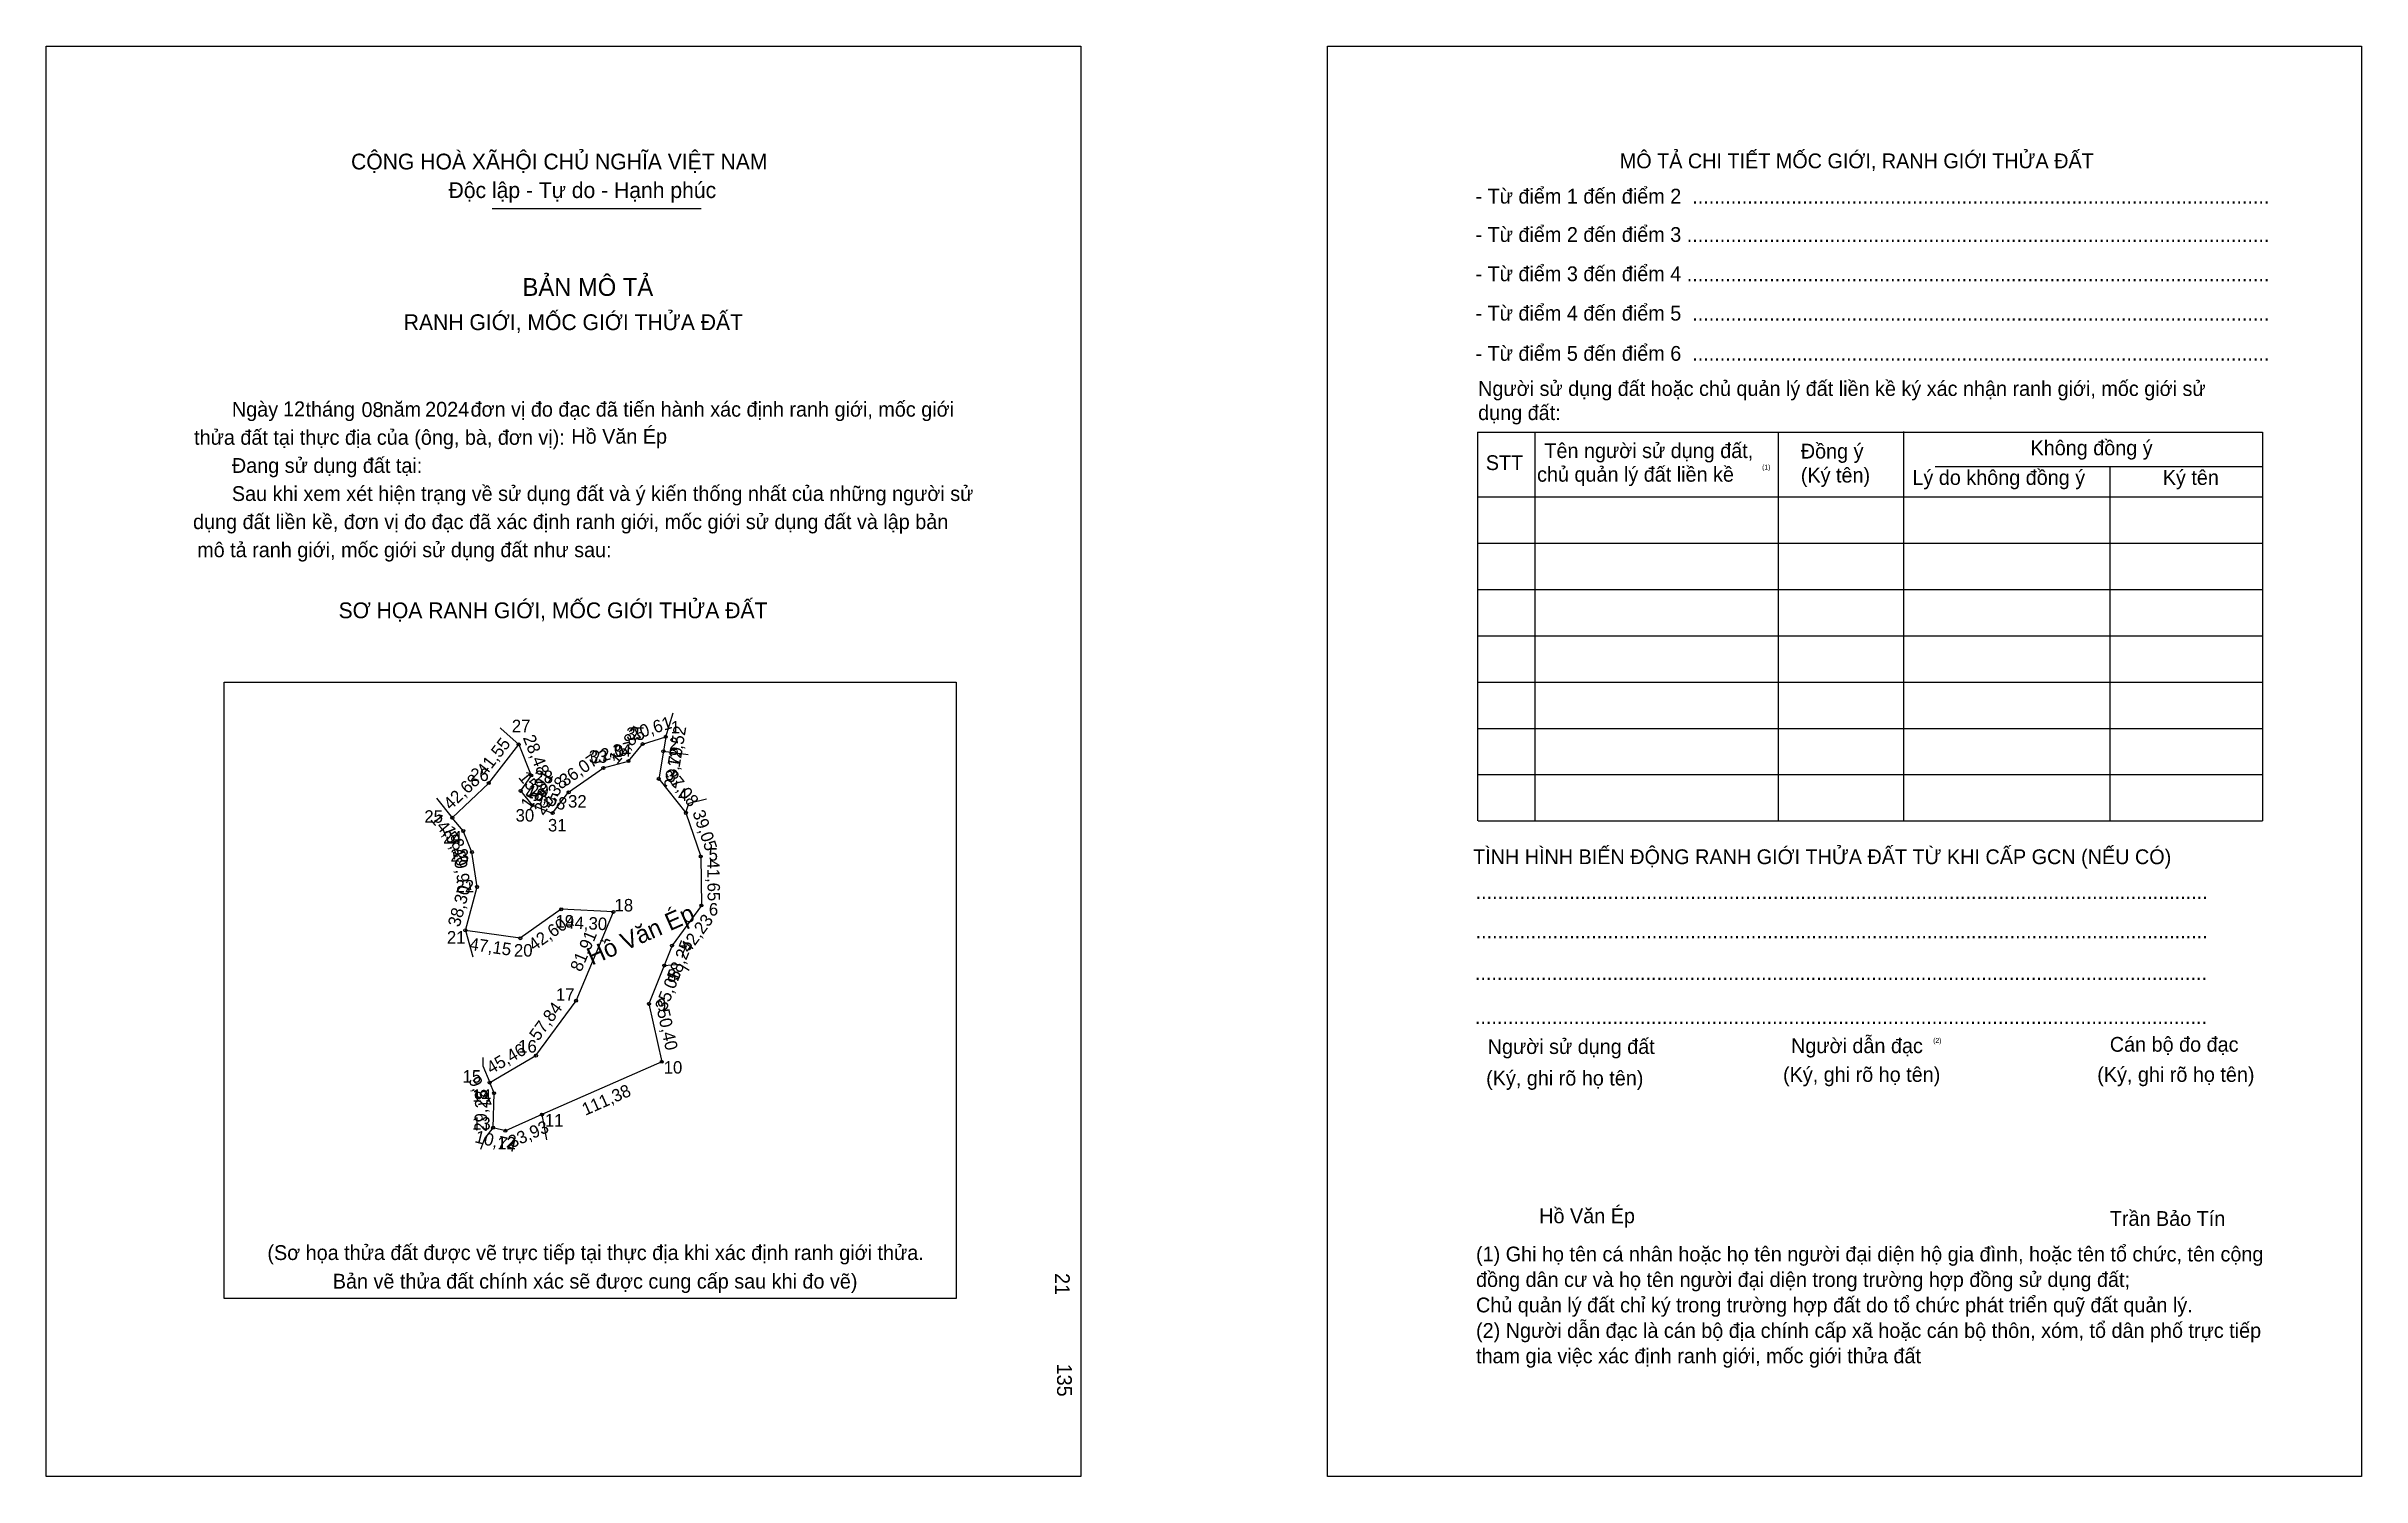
# Model space of a CAD drawing. Extents: x 546495 to 548463, y 1824189 to 1825406.
import ezdxf

# ---------------------------------------------------------------- set-up
doc = ezdxf.new("R2010")
doc.units = 0
for name, color, linetype in [('bmtKhungInTrang1', 7, 'Continuous'), ('bmtKhungInTrang2', 7, 'Continuous'), ('bmtNoiDung', 7, 'Continuous'), ('bmtTemplate', 7, 'Continuous'), ('CanhThua', 7, 'Continuous'), ('ChieuDaiCanhThua', 7, 'Continuous'), ('MocDinhThua', 7, 'Continuous'), ('RauThua', 7, 'Continuous'), ('SoHieuDinhThua', 7, 'Continuous'), ('TenChuSuDung', 7, 'Continuous')]:
    doc.layers.add(name, color=color, linetype=linetype)

msp = doc.modelspace()

# ---------------------------------------------------------------- linework, layer by layer
at = {"layer": 'bmtKhungInTrang1'}
msp.add_lwpolyline([(546494.8, 1825405.5), (547374.2, 1825405.5), (547374.2, 1824189.3), (546494.8, 1824189.3)], close=True, dxfattribs=at)
at = {"layer": 'bmtKhungInTrang2'}
msp.add_lwpolyline([(547583.9, 1825405.5), (548463.2, 1825405.5), (548463.2, 1824189.3), (547583.9, 1824189.3)], close=True, dxfattribs=at)
at = {"layer": 'bmtTemplate'}
for p, q in [((546873.8, 1825267.7), (547051.6, 1825267.7)), ((547760.3, 1825077.5), (547760.3, 1824746.8)), ((547967.1, 1825077.5), (547967.1, 1824746.8)), ((548073.6, 1825077.9), (548073.6, 1824746.8)), ((548379, 1825077.5), (548379, 1824746.8)), ((548100.6, 1825048.3), (548379, 1825048.3)), ((547712.1, 1825022.4), (548379, 1825022.4)), ((547712.1, 1824983), (548379, 1824983)), ((547712.1, 1824943.6), (548379, 1824943.6)), ((547712.1, 1824904.3), (548379, 1824904.3)), ((547712.1, 1824864.9), (548379, 1824864.9)), ((547712.1, 1824825.5), (548379, 1824825.5)), ((547712.1, 1824786.2), (548379, 1824786.2)), ((547712.1, 1824746.8), (548379, 1824746.8))]:
    msp.add_line(p, q, dxfattribs=at)
for points in [[(547711.6, 1825077.5), (548379, 1825077.5)], [(547711.6, 1825077.5), (547711.6, 1824746.8)], [(548249.2, 1825047.9), (548249.2, 1824746.8)]]:
    msp.add_lwpolyline(points, dxfattribs=at)
msp.add_lwpolyline([(546646.1, 1824340.7), (546646.1, 1824864.9), (547268.3, 1824864.9), (547268.3, 1824340.7)], close=True, dxfattribs=at)
at = {"layer": 'CanhThua'}
for p, q in [((546871, 1824779), (546896.4, 1824811.9)), ((546896.4, 1824811.9), (546907.1, 1824785.5)), ((546989.7, 1824797.7), (547001.8, 1824812.2)), ((547001.8, 1824812.2), (547021.5, 1824818.4)), ((547019.4, 1824806.1), (547015.5, 1824782.6)), ((547021.5, 1824818.4), (547019.4, 1824806.1)), ((546907.1, 1824785.5), (546898.1, 1824772.4)), ((546938.9, 1824771.2), (546968.4, 1824791.9)), ((546968.4, 1824791.9), (546989.7, 1824797.7)), ((546840, 1824749.6), (546871, 1824779)), ((546898.1, 1824772.4), (546908, 1824760.2)), ((546925.3, 1824753.5), (546938.9, 1824771.2)), ((547015.5, 1824782.6), (547038.6, 1824753.6)), ((546849.3, 1824738.3), (546840, 1824749.6)), ((546908, 1824760.2), (546925.3, 1824753.5)), ((547038.6, 1824753.6), (547051.2, 1824716.6)), ((546856.6, 1824720.4), (546849.3, 1824738.3)), ((546861.1, 1824690.7), (546856.6, 1824720.4)), ((547051.2, 1824716.6), (547051.8, 1824675)), ((546851.1, 1824653.8), (546861.1, 1824690.7)), ((546932.6, 1824671.7), (546897.8, 1824647.1)), ((546976.9, 1824669.5), (546932.6, 1824671.7)), ((546945.2, 1824594), (546976.9, 1824669.5)), ((547051.8, 1824675), (547026.8, 1824640.9)), ((546897.8, 1824647.1), (546851.1, 1824653.8)), ((547026.8, 1824640.9), (547020.1, 1824623.9)), ((547020.1, 1824623.9), (547007.2, 1824591.3)), ((546911.1, 1824547.3), (546945.2, 1824594)), ((547007.2, 1824591.3), (547018.1, 1824542.1)), ((546871.8, 1824524.4), (546911.1, 1824547.3)), ((547018.1, 1824542.1), (546916.2, 1824497.2)), ((546875.5, 1824515.3), (546871.8, 1824524.4)), ((546874.7, 1824486), (546875.5, 1824515.3)), ((546916.2, 1824497.2), (546885.2, 1824483.4)), ((546885.2, 1824483.4), (546874.7, 1824486))]:
    msp.add_line(p, q, dxfattribs=at)
at = {"layer": 'MocDinhThua'}
for centre in [(546896.4, 1824811.9), (547001.8, 1824812.2), (547019.4, 1824806.1), (547021.5, 1824818.4), (546907.1, 1824785.5), (546968.4, 1824791.9), (546989.7, 1824797.7), (547015.5, 1824782.6), (546871, 1824779), (546898.1, 1824772.4), (546938.9, 1824771.2), (546840, 1824749.6), (546908, 1824760.2), (546925.3, 1824753.5), (547038.6, 1824753.6), (546849.3, 1824738.3), (546856.6, 1824720.4), (547051.2, 1824716.6), (546861.1, 1824690.7), (546932.6, 1824671.7), (546976.9, 1824669.5), (547051.8, 1824675), (546851.1, 1824653.8), (546897.8, 1824647.1), (547026.8, 1824640.9), (547020.1, 1824623.9), (546945.2, 1824594), (547007.2, 1824591.3), (546911.1, 1824547.3), (547018.1, 1824542.1), (546871.8, 1824524.4), (546875.5, 1824515.3), (546916.2, 1824497.2), (546874.7, 1824486), (546885.2, 1824483.4)]:
    msp.add_circle(centre, 1.28, dxfattribs=at)
at = {"layer": 'RauThua'}
for p, q in [((546880.6, 1824825.9), (546881.5, 1824825.2)), ((546881.5, 1824825.2), (546896.4, 1824811.9)), ((547021.5, 1824818.4), (547027.7, 1824838.7)), ((547019.4, 1824806.1), (547040.5, 1824803.4)), ((547019.4, 1824806.1), (547040.5, 1824803.4)), ((546826.5, 1824766.1), (546840, 1824749.6)), ((547041.2, 1824761.9), (547056.1, 1824765.5)), ((547038.6, 1824753.6), (547041.2, 1824761.9)), ((546851.1, 1824653.8), (546857.3, 1824631.4)), ((547020.1, 1824623.9), (547033, 1824625)), ((547033, 1824625), (547041.4, 1824620)), ((546866, 1824545.7), (546866, 1824538.6)), ((546866, 1824538.6), (546871.8, 1824524.4)), ((546916.2, 1824497.2), (546920.2, 1824475.7)), ((546864.1, 1824467.8), (546867.7, 1824476.9)), ((546867.7, 1824476.9), (546874.7, 1824486))]:
    msp.add_line(p, q, dxfattribs=at)

# ---------------------------------------------------------------- texts
at = {"layer": 'bmtNoiDung'}
for s, p in [('12', (546696.1, 1825091)), ('08', (546762.8, 1825090.3)), ('2024', (546816.9, 1825090.6)), ('Hồ Văn Ép', (546941.2, 1825067.6)), ('Hồ Văn Ép', (547764, 1824404.8))]:
    msp.add_text(s, height=12.58, dxfattribs=at).set_placement(p)
for s, p in [('21', (547352.3, 1824362.4)), ('135', (547354.1, 1824285.4))]:
    msp.add_text(s, height=12.58, rotation=270, dxfattribs=at).set_placement(p)
at = {"layer": 'bmtTemplate'}
for s, height, p in [('CỘNG HOÀ XÃHỘI CHỦ NGHĨA VIỆT NAM', 13.421, (546753.9, 1825300.8)), ('MÔ TẢ CHI TIẾT MỐC GIỚI, RANH GIỚI THỬA ĐẤT', 12.577, (547832.5, 1825301.8)), ('Độc lập - Tự do - Hạnh phúc', 13.421, (546836.8, 1825276.5)), ('- Từ điểm 1 đến điểm 2  .........................................................................................................', 12.5771, (547709.9, 1825271.8)), ('- Từ điểm 2 đến điểm 3 ..........................................................................................................', 12.5771, (547709.9, 1825239.2)), ('- Từ điểm 3 đến điểm 4 ..........................................................................................................', 12.5771, (547709.9, 1825205.8)), ('BẢN MÔ TẢ', 15.1, (546899.7, 1825193.3)), ('RANH GIỚI, MỐC GIỚI THỬA ĐẤT', 13.421, (546798.7, 1825164.2)), ('- Từ điểm 4 đến điểm 5  .........................................................................................................', 12.5771, (547709.9, 1825172.3)), ('- Từ điểm 5 đến điểm 6  .........................................................................................................', 12.5771, (547709.9, 1825138.1)), ('Người sử dụng đất hoặc chủ quản lý đất liền kề ký xác nhận ranh giới, mốc giới sử', 12.577, (547712.1, 1825108.2)), ('Ngày     tháng     năm         đơn vị đo đạc đã tiến hành xác định ranh giới, mốc giới ', 12.582, (546652.6, 1825090.6)), ('dụng đất:', 12.58, (547712.1, 1825087.7)), ('thửa đất tại thực địa của (ông, bà, đơn vị):', 12.582, (546620.5, 1825066.7)), ('Tên người sử dụng đất,', 12.577, (547768.4, 1825055.4)), ('Đồng ý', 12.58, (547986.4, 1825055)), ('Không đồng ý', 12.577, (548181.7, 1825057.8)), ('Đang sử dụng đất tại:', 12.582, (546652.6, 1825042.8)), ('STT', 12.58, (547718.6, 1825045.2)), ('chủ quản lý đất liền kề', 12.577, (547762.2, 1825035.3)), ('(1)', 4.19, (547953.5, 1825045.6)), ('(Ký tên)', 12.58, (547986.4, 1825034.6)), ('Lý do không đồng ý', 12.577, (548081.3, 1825032.6)), ('Ký tên', 12.58, (548294.1, 1825032.6)), ('Sau khi xem xét hiện trạng về sử dụng đất và ý kiến thống nhất của những người sử ', 12.582, (546652.6, 1825018.9)), ('dụng đất liền kề, đơn vị đo đạc đã xác định ranh giới, mốc giới sử dụng đất và lập bản', 12.582, (546619.6, 1824995)), ('mô tả ranh giới, mốc giới sử dụng đất như sau:', 12.582, (546623.1, 1824971.1)), ('SƠ HỌA RANH GIỚI, MỐC GIỚI THỬA ĐẤT', 13.421, (546743.3, 1824919.2)), ('TÌNH HÌNH BIẾN ĐỘNG RANH GIỚI THỬA ĐẤT TỪ KHI CẤP GCN (NẾU CÓ)', 12.577, (547707.8, 1824710.1)), ('.....................................................................................................................................', 12.596, (547709.9, 1824680.5)), ('.....................................................................................................................................', 12.596, (547709.9, 1824647.1)), ('.....................................................................................................................................', 12.596, (547709.3, 1824611.6)), ('.....................................................................................................................................', 12.596, (547709.3, 1824574.2)), ('Người sử dụng đất', 12.577, (547720.2, 1824548.7)), ('Người dẫn đạc', 12.577, (547978.1, 1824549.4)), ('(2)', 4.19, (548098.9, 1824558.1)), ('Cán bộ đo đạc', 12.577, (548249.1, 1824550.6)), ('(Ký, ghi rõ họ tên)', 12.577, (547718.9, 1824521.9)), ('(Ký, ghi rõ họ tên)', 12.577, (547971.3, 1824525)), ('(Ký, ghi rõ họ tên)', 12.577, (548238.4, 1824525)), ('Trần Bảo Tín', 12.577, (548249.1, 1824402.5)), ('(Sơ họa thửa đất được vẽ trực tiếp tại thực địa khi xác định ranh giới thửa.', 12.582, (546682.8, 1824373.5)), ('(1) Ghi họ tên cá nhân hoặc họ tên người đại diện hộ gia đình, hoặc tên tổ chức, tên cộng', 12.577, (547710.3, 1824372.3)), ('Bản vẽ thửa đất chính xác sẽ được cung cấp sau khi đo vẽ)', 12.582, (546738.4, 1824349.2)), ('đồng dân cư và họ tên người đại diện trong trường hợp đồng sử dụng đất;', 12.577, (547710.3, 1824350.6)), ('Chủ quản lý đất chỉ ký trong trường hợp đất do tổ chức phát triển quỹ đất quản lý.', 12.577, (547710.3, 1824329)), ('(2) Người dẫn đạc là cán bộ địa chính cấp xã hoặc cán bộ thôn, xóm, tổ dân phố trực tiếp', 12.577, (547710.3, 1824307.3)), ('tham gia việc xác định ranh giới, mốc giới thửa đất', 12.577, (547710.3, 1824285.7))]:
    msp.add_text(s, height=height, dxfattribs=at).set_placement(p)
at = {"layer": 'ChieuDaiCanhThua'}
for s, rotation, p in [('18,87', 50.1062, (546980, 1824794.4)), ('20,61', 17.5945, (546993.6, 1824815.2)), ('12,52', 80.6076, (547033.2, 1824791.7)), ('41,55', 52.2786, (546868.3, 1824784.2)), ('28,48', 292.0984, (546899.8, 1824817.6)), ('36,07', 35.0567, (546935.7, 1824775.5)), ('22,07', 15.2009, (546960.1, 1824795.2)), ('23,79', 80.607, (547030.2, 1824773.8)), ('42,68', 43.521, (546838.6, 1824755.6)), ('15,65', 309.1882, (546895.6, 1824783.8)), ('15,91', 55.5397, (546906, 1824755.7)), ('22,38', 52.5806, (546916.8, 1824751.1)), ('37,08', 308.4282, (547019.9, 1824785.7)), ('18,58', 338.5955, (546901.6, 1824768.4)), ('14,58', 309.327, (546820.8, 1824748)), ('39,05', 288.8669, (547044, 1824754.1)), ('19,40', 292.1086, (546831.3, 1824740.2)), ('29,97', 278.752, (546840.3, 1824721.1)), ('41,65', 270.7579, (547056.6, 1824714.1)), ('38,30', 74.8498, (546846.2, 1824656.1)), ('44,30', 357.1857, (546935.8, 1824655.6)), ('42,23', 53.7637, (547041.4, 1824633.8)), ('47,15', 351.9269, (546854.1, 1824637.2)), ('42,60', 35.1977, (546909.5, 1824635.9)), ('81,91', 67.2807, (546949.5, 1824617.9)), ('18,25', 68.4085, (547031.6, 1824609.6)), ('35,05', 68.4068, (547021.7, 1824584.8)), ('57,84', 53.7916, (546913.1, 1824559.1)), ('50,40', 282.4896, (547013.9, 1824585.7)), ('45,46', 30.2118, (546873, 1824531.3)), ('9,87', 292.0504, (546853.5, 1824526.9)), ('29,25', 88.5699, (546869.3, 1824482.5)), ('111,38', 23.7746, (546953.1, 1824496.1)), ('33,93', 23.9832, (546890.5, 1824468.4)), ('10,74', 346.0582, (546858.4, 1824473.7))]:
    msp.add_text(s, height=10.63, rotation=rotation, dxfattribs=at).set_placement(p)
at = {"layer": 'SoHieuDinhThua'}
for s, height, p in [('27', 10.63, (546890.6, 1824822.3)), ('35', 10.63, (546987.9, 1824815.7)), ('1', 10.6, (547025.7, 1824821.2)), ('33', 10.63, (546956, 1824796.3)), ('34', 10.63, (546976.1, 1824801.4)), ('2', 10.6, (547024.2, 1824807.1)), ('26', 10.63, (546855.2, 1824780.8)), ('28', 10.63, (546909.8, 1824779)), ('3', 10.6, (547022, 1824780)), ('29', 10.63, (546906.1, 1824767.7)), ('32', 10.63, (546938.4, 1824758.2)), ('4', 10.6, (547031.9, 1824763.9)), ('25', 10.63, (546816.2, 1824745.3)), ('30', 10.63, (546893.8, 1824746.3)), ('31', 10.63, (546921.3, 1824737.9)), ('24', 10.63, (546832.2, 1824727.6)), ('23', 10.63, (546838.4, 1824712.2)), ('5', 10.6, (547057.9, 1824713.1)), ('22', 10.63, (546842.7, 1824686)), ('19', 10.63, (546927.7, 1824656.2)), ('18', 10.63, (546977.9, 1824669.9)), ('6', 10.6, (547058.1, 1824666.4)), ('21', 10.63, (546835.4, 1824642.6)), ('20', 10.63, (546892.4, 1824631.5)), ('7', 10.6, (547032.3, 1824630.5)), ('8', 10.6, (547022.6, 1824610.1)), ('17', 10.63, (546928.1, 1824593.9)), ('9', 10.6, (547014, 1824585.2)), ('16', 10.63, (546896, 1824549.9)), ('15', 10.63, (546848.7, 1824524.3)), ('10', 10.63, (547019.7, 1824532)), ('14', 10.63, (546857.1, 1824508.1)), ('13', 10.63, (546856.8, 1824484.3)), ('11', 10.63, (546918.7, 1824487)), ('12', 10.63, (546878.2, 1824467.5))]:
    msp.add_text(s, height=height, dxfattribs=at).set_placement(p)
at = {"layer": 'TenChuSuDung'}
msp.add_text('Hồ Văn Ép', height=15, rotation=23.7746, dxfattribs=at).set_placement((546958.6, 1824623.8))

doc.saveas('drawing.dxf')
